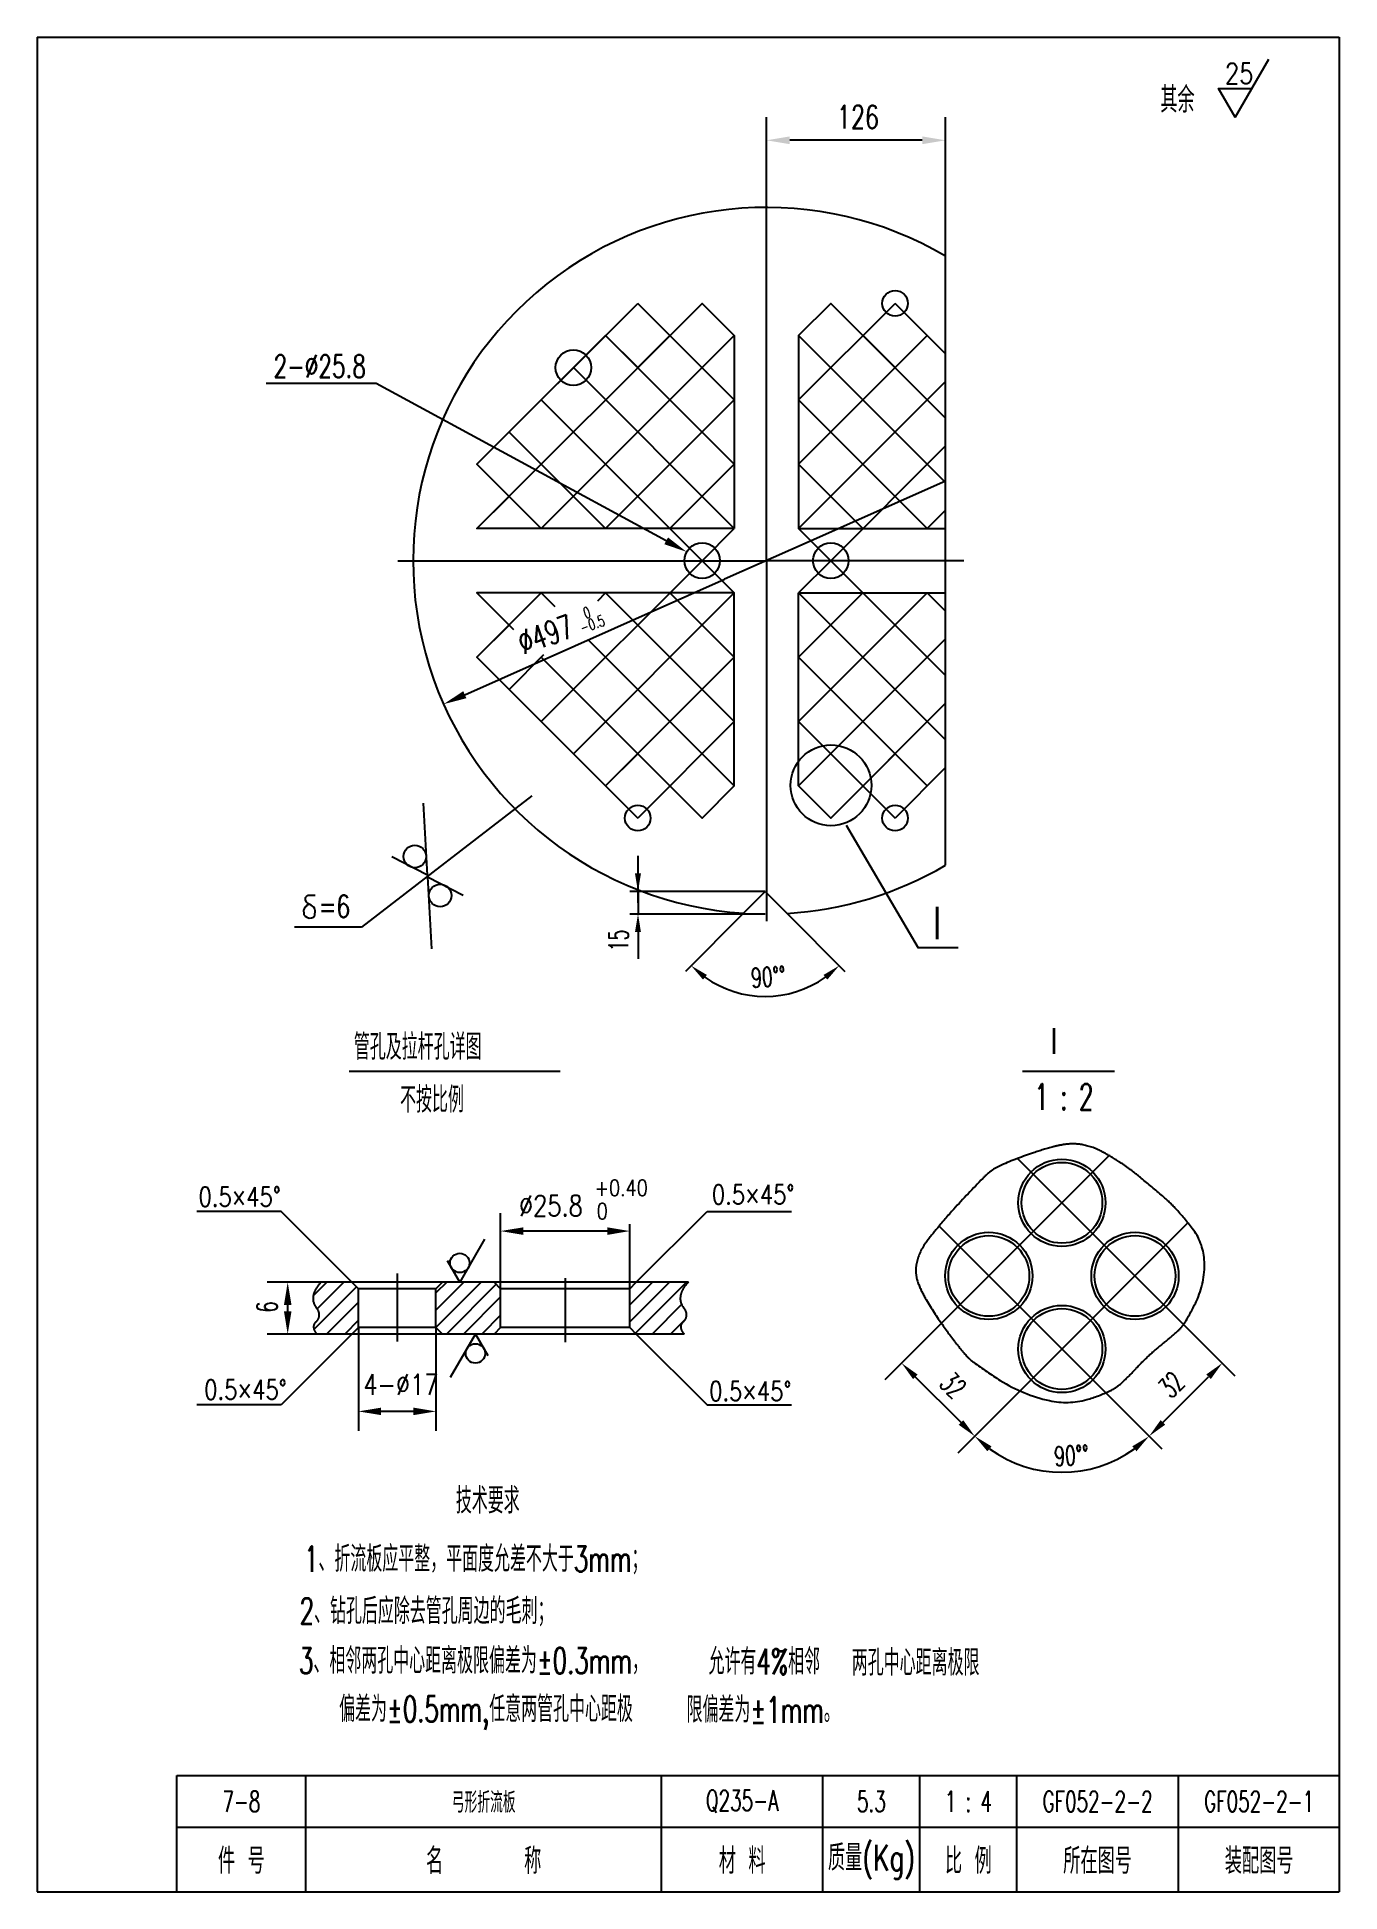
# Model space of a CAD drawing. Extents: x 988 to 1189, y 676 to 963.
import ezdxf
from ezdxf.enums import TextEntityAlignment as Align

# ---------------------------------------------------------------- set-up
doc = ezdxf.new("R2010")
doc.units = 0
doc.header["$LTSCALE"] = 10
doc.header["$MEASUREMENT"] = 0
doc.linetypes.add('DASHDOT-M', pattern=[36, 30, -3, 0, -3])
doc.linetypes.add('DIVIDE-M', pattern=[39, 30, -3, 0, -3, 0, -3])
doc.layers.get('0').update_dxf_attribs({"linetype": 'CONTINUOUS'})
for name, color, linetype in [('CDR_DWG1', 4, 'CONTINUOUS'), ('CDR_DWG2', 2, 'CONTINUOUS'), ('CDR_DWG3', 1, 'DASHDOT-M'), ('CDR_DWG4', 3, 'DIVIDE-M')]:
    doc.layers.add(name, color=color, linetype=linetype)
doc.styles.add('HZ', font='romans', dxfattribs={"width": 0.7, "bigfont": 'hz'})

# ---------------------------------------------------------------- blocks, each defined once
blk = doc.blocks.new('SY', base_point=(289.2, -51.1))
blk.add_circle((289.2, -51.1), 9)

msp = doc.modelspace()

# ---------------------------------------------------------------- linework, layer by layer
for p, q in [((987.51, 963.12), (987.51, 676.12)), ((1100.37, 939), (1100.37, 950.75)), ((1128.09, 929.22), (1128.09, 950.75)), ((1124.49, 947.15), (1103.97, 947.15)), ((1055.57, 887.08), (1090.42, 921.92)), ((1055.57, 897.03), (1080.46, 921.92)), ((1095.39, 906.99), (1080.46, 921.92)), ((1095.39, 916.94), (1090.42, 921.92)), ((1105.35, 906.99), (1120.28, 921.92)), ((1105.35, 916.94), (1110.33, 921.92)), ((1128.09, 904.16), (1110.33, 921.92)), ((1128.09, 914.11), (1120.28, 921.92)), ((1065.52, 887.08), (1095.39, 916.94)), ((1095.39, 897.03), (1075.48, 916.94)), ((1105.35, 897.03), (1125.26, 916.94)), ((1128.09, 894.2), (1105.35, 916.94)), ((1095.39, 887.08), (1070.5, 911.97)), ((1105.35, 887.08), (1128.09, 909.82)), ((1039.98, 909.51), (1022.95, 909.51)), ((1084.86, 885.18), (1039.98, 909.51)), ((1090.42, 882.1), (1065.52, 906.99)), ((1075.48, 887.08), (1095.39, 906.99)), ((1125.26, 887.08), (1105.35, 906.99)), ((1075.48, 887.08), (1060.55, 902.01)), ((1110.33, 882.1), (1128.09, 899.86)), ((1065.52, 887.08), (1055.57, 897.03)), ((1085.44, 887.08), (1095.39, 897.03)), ((1115.31, 887.08), (1105.35, 897.03)), ((1128.09, 894.41), (1106.85, 884.98)), ((1125.26, 887.08), (1128.09, 889.91)), ((1090.42, 882.1), (1095.39, 887.08)), ((1110.33, 882.1), (1105.35, 887.08)), ((1106.85, 884.98), (1093.89, 879.22)), ((1090.42, 882.1), (1065.52, 857.21)), ((1090.42, 882.1), (1095.39, 877.12)), ((1110.33, 882.1), (1105.35, 877.12)), ((1110.33, 882.1), (1128.09, 864.33)), ((1053.7, 861.36), (1093.89, 879.22)), ((1065.52, 877.12), (1055.57, 867.16)), ((1055.57, 877.12), (1061.24, 871.45)), ((1065.52, 877.12), (1067.62, 875.02)), ((1095.39, 877.12), (1070.5, 852.23)), ((1075.48, 877.12), (1074.21, 875.85)), ((1075.48, 877.12), (1095.39, 857.21)), ((1085.44, 877.12), (1095.39, 867.16)), ((1125.26, 877.12), (1105.35, 857.21)), ((1105.35, 877.12), (1128.09, 854.38)), ((1115.31, 877.12), (1105.35, 867.16)), ((1125.26, 877.12), (1128.09, 874.29)), ((1072.8, 869.85), (1095.39, 847.25)), ((1128.09, 869.99), (1105.35, 847.25)), ((1055.57, 867.16), (1080.46, 842.27)), ((1065.87, 867.51), (1060.55, 862.19)), ((1065.52, 867.16), (1090.42, 842.27)), ((1095.39, 867.16), (1075.48, 847.25)), ((1105.35, 867.16), (1125.26, 847.25)), ((1128.09, 860.04), (1110.33, 842.27)), ((1095.39, 857.21), (1080.46, 842.27)), ((1105.35, 857.21), (1120.28, 842.27)), ((1128.09, 850.08), (1120.28, 842.27)), ((1095.39, 847.25), (1090.42, 842.27)), ((1105.35, 847.25), (1110.33, 842.27)), ((1064.08, 845.71), (1037.7, 825.42)), ((1047.92, 833.45), (1047.31, 844.59)), ((1112.69, 841.2), (1123.88, 822.18)), ((1047.92, 833.45), (1042.39, 836.26)), ((1080.5, 829.17), (1080.5, 836.41)), ((1047.94, 833.18), (1048.55, 822.04)), ((1047.94, 833.18), (1053.47, 830.37)), ((1029.05, 829.6), (1029.07, 829.96)), ((1029.18, 829.28), (1029.05, 829.6)), ((1029.07, 829.96), (1029.2, 830.15)), ((1029.2, 830.15), (1029.48, 830.34)), ((1029.48, 830.34), (1029.73, 830.37)), ((1029.73, 830.37), (1030.56, 830.37)), ((1100.18, 830.9), (1079.25, 830.9)), ((1080.5, 830.9), (1080.5, 827.43)), ((1028.82, 828.25), (1028.74, 828.01)), ((1028.74, 828.01), (1028.78, 827.48)), ((1028.78, 827.48), (1028.81, 827.31)), ((1028.81, 827.31), (1028.98, 827.09)), ((1028.95, 828.48), (1028.82, 828.25)), ((1029.18, 828.66), (1028.95, 828.48)), ((1028.98, 827.09), (1029.24, 826.92)), ((1029.41, 829.06), (1029.18, 829.28)), ((1029.32, 828.82), (1029.18, 828.66)), ((1029.24, 826.92), (1029.61, 826.8)), ((1029.67, 828.9), (1029.32, 828.82)), ((1029.73, 828.89), (1029.41, 829.06)), ((1029.61, 826.8), (1029.99, 826.83)), ((1029.94, 828.78), (1029.73, 828.89)), ((1030.13, 828.66), (1029.94, 828.78)), ((1029.99, 826.83), (1030.29, 826.95)), ((1030.33, 828.49), (1030.13, 828.66)), ((1030.29, 826.95), (1030.5, 827.23)), ((1030.5, 828.25), (1030.33, 828.49)), ((1030.53, 827.93), (1030.5, 828.25)), ((1030.5, 827.23), (1030.53, 827.93)), ((1088.58, 827.43), (1079.25, 827.43)), ((1096.82, 827.54), (1087.84, 818.56)), ((1100.18, 827.43), (1088.58, 827.43)), ((1103.55, 827.54), (1112.53, 818.56)), ((1037.7, 825.42), (1027.36, 825.42)), ((1080.5, 824.63), (1080.5, 820.51)), ((1130.03, 822.18), (1123.88, 822.18)), ((1025.3, 781.39), (1012.25, 781.39)), ((1036.24, 770.44), (1025.3, 781.39)), ((1059.24, 769.44), (1059.24, 781.13)), ((1080.24, 770.44), (1091.19, 781.39)), ((1091.19, 781.39), (1104.24, 781.39)), ((1075.74, 778.37), (1062.74, 778.37)), ((1079.24, 769.44), (1079.24, 779.43)), ((1031.46, 770.44), (1023.09, 770.44)), ((1032.34, 770.44), (1030.25, 768.35)), ((1036.94, 769.74), (1030.35, 763.15)), ((1034.99, 770.44), (1030.87, 766.32)), ((1056.21, 770.44), (1049.21, 763.44)), ((1053.55, 770.44), (1049.24, 766.13)), ((1050.9, 770.44), (1049.24, 768.79)), ((1058.55, 770.14), (1050.86, 762.44)), ((1085.37, 770.44), (1079.24, 764.31)), ((1082.72, 770.44), (1079.24, 766.97)), ((1088.29, 770.44), (1079.79, 770.44)), ((1088.03, 770.44), (1080.13, 762.55)), ((1026.29, 765.94), (1026.29, 766.94)), ((1037.24, 767.39), (1032.3, 762.44)), ((1059.24, 768.18), (1053.51, 762.44)), ((1087.24, 767), (1082.68, 762.44)), ((1037.24, 764.56), (1035.12, 762.44)), ((1037.24, 763.44), (1037.24, 747.47)), ((1049.24, 763.44), (1049.24, 747.47)), ((1059.24, 765.35), (1056.34, 762.44)), ((1087.67, 764.61), (1085.51, 762.44)), ((1128.3, 764.95), (1118.7, 755.35)), ((1164.18, 764.66), (1172.87, 755.97)), ((1030.81, 762.44), (1023.09, 762.44)), ((1036.24, 762.44), (1025.3, 751.5)), ((1080.24, 762.44), (1091.19, 751.5)), ((1130.49, 748.75), (1123.41, 755.82)), ((1161.73, 748.76), (1168.8, 755.83)), ((1139.62, 753.64), (1130.01, 744.03)), ((1152.87, 753.35), (1161.56, 744.66)), ((1025.3, 751.5), (1012.25, 751.5)), ((1045.74, 750.47), (1040.74, 750.47)), ((1091.19, 751.5), (1104.24, 751.5)), ((1009.12, 686.12), (1189.12, 686.12)), ((987.51, 676.12), (1189.01, 676.12))]:
    msp.add_line(p, q)
for points in [[(1178.05, 959.64), (1172.89, 950.72), (1170.32, 955.18), (1175.47, 955.18)], [(1056.77, 777.11), (1052.92, 770.44), (1051, 773.78)], [(1051.49, 755.78), (1055.34, 762.44), (1057.27, 759.11)]]:
    msp.add_lwpolyline(points)
for centre, radius in [((1110.36, 847.34), 6.25), ((1045.97, 836.33), 1.75), ((1049.89, 830.3), 1.75), ((1052.92, 773.44), 1.5), ((1055.34, 759.44), 1.5)]:
    msp.add_circle(centre, radius)
for centre, radius, start, end in [((1100.18, 830.9), 16.21, 234.91, 305.09), ((1146.1, 760.12), 19.08, 234.0169, 305.9831)]:
    msp.add_arc(centre, radius, start, end)
for points in [[(1103.97, 946.55), (1103.97, 947.75), (1100.37, 947.15)], [(1124.49, 946.55), (1124.49, 947.75), (1128.09, 947.15)], [(1085.15, 885.7), (1084.58, 884.65), (1088.03, 883.46)], [(1053.94, 860.82), (1053.46, 861.91), (1050.41, 859.9)], [(1080.03, 833.7), (1080.96, 833.7), (1080.5, 830.9)], [(1080.03, 824.63), (1080.96, 824.63), (1080.5, 827.43)], [(1090.56, 817.28), (1091.17, 818), (1088.72, 819.44)], [(1109.2, 818), (1109.8, 817.28), (1111.64, 819.44)], [(1062.74, 778.95), (1062.74, 777.78), (1059.24, 778.37)], [(1075.74, 778.95), (1075.74, 777.78), (1079.24, 778.37)], [(1025.71, 766.94), (1026.88, 766.94), (1026.29, 770.44)], [(1025.71, 765.94), (1026.88, 765.94), (1026.29, 762.44)], [(1123.77, 756.17), (1123.06, 755.47), (1121.29, 757.94)], [(1168.44, 756.19), (1169.15, 755.48), (1170.92, 757.95)], [(1040.74, 751.05), (1040.74, 749.89), (1037.24, 750.47)], [(1045.74, 751.05), (1045.74, 749.89), (1049.24, 750.47)], [(1130.84, 749.1), (1130.13, 748.39), (1132.61, 746.63)], [(1161.37, 749.12), (1162.08, 748.41), (1159.61, 746.64)], [(1134.56, 744.3), (1135.21, 745.06), (1132.61, 746.63)], [(1156.99, 745.06), (1157.64, 744.3), (1159.59, 746.63)]]:
    msp.add_solid(points)
at = {"layer": 'CDR_DWG1'}
for p, q in [((987.51, 963.12), (1189.01, 963.12)), ((1189.01, 963.12), (1189.01, 676.12)), ((1128.09, 834.98), (1128.09, 929.22)), ((1100.18, 830.9), (1096.82, 827.54)), ((1100.18, 830.9), (1103.55, 827.54)), ((1036.7, 770.44), (1031.46, 770.44)), ((1037.24, 769.44), (1036.24, 770.44)), ((1049.79, 770.44), (1036.7, 770.44)), ((1037.24, 763.44), (1037.24, 769.44)), ((1049.24, 769.44), (1037.24, 769.44)), ((1049.24, 769.44), (1050.24, 770.44)), ((1049.24, 763.44), (1049.24, 769.44)), ((1058.7, 770.44), (1049.79, 770.44)), ((1059.24, 769.44), (1058.24, 770.44)), ((1079.79, 770.44), (1058.7, 770.44)), ((1079.24, 769.44), (1059.24, 769.44)), ((1059.24, 763.44), (1059.24, 769.44)), ((1079.24, 769.44), (1080.24, 770.44)), ((1079.24, 763.44), (1079.24, 769.44)), ((1037.24, 763.44), (1036.24, 762.44)), ((1049.24, 763.44), (1037.24, 763.44)), ((1049.24, 763.44), (1050.24, 762.44)), ((1059.24, 763.44), (1058.24, 762.44)), ((1079.24, 763.44), (1059.24, 763.44)), ((1079.24, 763.44), (1080.24, 762.44)), ((1087.64, 762.44), (1030.81, 762.44)), ((1009.12, 676.12), (1009.12, 694.12)), ((1009.12, 694.12), (1189.12, 694.12)), ((1029.12, 676.12), (1029.12, 694.12)), ((1084.12, 676.12), (1084.12, 694.12)), ((1109.12, 676.12), (1109.12, 694.12)), ((1124.12, 676.12), (1124.12, 694.12)), ((1139.12, 676.12), (1139.12, 694.12)), ((1164.12, 676.12), (1164.12, 694.12))]:
    msp.add_line(p, q, dxfattribs=at)
for points in [[(1095.39, 887.08), (1055.57, 887.08), (1060.55, 892.05), (1055.57, 897.03), (1075.48, 916.94), (1080.46, 911.97), (1090.42, 921.92), (1095.39, 916.94), (1095.39, 887.08)], [(1128.09, 914.11), (1125.26, 916.94), (1120.28, 911.97), (1110.33, 921.92), (1105.35, 916.94), (1105.35, 887.08)], [(1105.35, 887.08), (1128.09, 887.08)], [(1095.39, 877.12), (1055.57, 877.12), (1060.55, 872.14), (1055.57, 867.16), (1075.48, 847.25), (1080.46, 852.23), (1090.42, 842.27), (1095.39, 847.25), (1095.39, 877.12)], [(1105.35, 877.12), (1128.09, 877.12)], [(1128.09, 850.08), (1125.26, 847.25), (1120.28, 852.23), (1110.33, 842.27), (1105.35, 847.25), (1105.35, 877.12)]]:
    msp.add_lwpolyline(points, dxfattribs=at)
for centre, radius in [((1070.5, 911.97), 2.75), ((1090.42, 882.1), 2.75), ((1110.33, 882.1), 2.75), ((1146.1, 782.75), 6.75), ((1146.1, 782.75), 6.25), ((1134.79, 771.43), 6.75), ((1157.41, 771.43), 6.75), ((1134.79, 771.43), 6.25), ((1157.41, 771.43), 6.25), ((1146.1, 760.12), 6.75), ((1146.1, 760.12), 6.25)]:
    msp.add_circle(centre, radius, dxfattribs=at)
for start, end in [(59.533, 266.2789), (273.3488, 300.467)]:
    msp.add_arc((1100.37, 882.1), 54.67, start, end, dxfattribs=at)
at = {"layer": 'CDR_DWG2'}
for p, q in [((1035.82, 803.13), (1068.44, 803.13)), ((1140.01, 803.13), (1154.25, 803.13))]:
    msp.add_line(p, q, dxfattribs=at)
at = {"layer": 'CDR_DWG3', "linetype": 'DASHDOT-M'}
for p, q in [((1100.37, 882.1), (1100.37, 939)), ((1043.36, 882.1), (1100.37, 882.1)), ((1130.92, 882.1), (1100.37, 882.1)), ((1100.37, 882.1), (1100.37, 826.32)), ((1127.46, 764.1), (1153.41, 790.05)), ((1164.93, 763.92), (1139.24, 789.6)), ((1152.87, 753.35), (1127.08, 779.14)), ((1139.62, 753.64), (1165.61, 779.63)), ((1043.24, 771.82), (1043.24, 761.27)), ((1069.24, 771.08), (1069.24, 761.18))]:
    msp.add_line(p, q, dxfattribs=at)
at = {"layer": 'CDR_DWG4', "linetype": 'DIVIDE-M'}
msp.add_lwpolyline([(1127.46, 764.1, -0.023977), (1124.96, 768.01, -0.041569), (1123.82, 770.43, -0.136871), (1123.59, 773.28, -0.111271), (1124.98, 776.48, -0.01502), (1126.72, 778.7, -0.010523), (1129.36, 781.75, -0.009998), (1133.84, 786.52, -0.037701), (1135.15, 787.66, -0.059647), (1136.73, 788.58, -0.020375), (1141.71, 790.49, -0.017092), (1144.77, 791.41, -0.029449), (1146.6, 791.78, -0.087448), (1149.52, 791.68, -0.076351), (1152.64, 790.49, -0.014588), (1154.92, 789.11, -0.01865), (1156.63, 787.92, -0.009886), (1158.37, 786.56, -0.005092), (1161.65, 783.81, -0.029478), (1163.69, 781.85, -0.020788), (1166.28, 778.79, -0.149114), (1168.13, 773.97, -0.123357), (1167.06, 767.86, -0.031047), (1165.21, 764.34, -0.070606), (1164.1, 762.98, -0.019019), (1161.93, 761.13, 0.018662), (1159.72, 759.25, 0.020772), (1157.57, 757.1, -0.020092), (1155.35, 754.88, -0.075492), (1153.54, 753.65, -0.042645), (1149.94, 752.3, -0.12342), (1144.17, 752.14, -0.085917), (1136.56, 755.26, -0.018798), (1132.42, 758.08, -0.055143), (1131.16, 759.25, -0.015916), (1129.8, 760.91, -0.008606)], format="xyb", close=True, dxfattribs=at)
for points in [[(1031.46, 770.44, 0.09287), (1030.54, 769.25, 0.107934), (1030.21, 767.99, 0.198032), (1030.79, 766.43, -0.243275), (1031.15, 765.09, -0.177796), (1030.66, 764.32, 0.2131), (1030.3, 763.65, 0.1198), (1030.4, 763.04, 0.101396), (1030.81, 762.44)], [(1088.29, 770.44, 0.09287), (1087.37, 769.25, 0.107934), (1087.04, 767.99, 0.198032), (1087.62, 766.43, -0.243275), (1087.98, 765.09, -0.177796), (1087.49, 764.32, 0.2131), (1087.13, 763.65, 0.1198), (1087.23, 763.04, 0.101396), (1087.64, 762.44)]]:
    msp.add_lwpolyline(points, format="xyb", dxfattribs=at)

# ---------------------------------------------------------------- block references
at = {"layer": 'CDR_DWG1', "xscale": 0.2200000000000273, "yscale": 0.2200000000000273, "zscale": 0.22}
for p in [(1120.28, 921.92), (1080.46, 842.27), (1120.28, 842.27)]:
    msp.add_blockref('SY', p, dxfattribs=at)

# ---------------------------------------------------------------- texts
at = {"style": 'HZ'}
for s, height, width, p in [('25', 3.2, 0.8, (1171.34, 955.88)), ('其余', 4, 0.7, (1161.32, 951.43)), ('126', 3.6, 0.7, (1111.29, 948.95)), ('2-%%C25.8', 3.5, 0.7, (1024.11, 910.43)), ('=6', 3.5, 0.7, (1031.11, 826.87)), ('0.5×45%%D', 3, 0.8, (1012.48, 782.19)), ('%%C25.8', 3.2, 0.8, (1062.08, 780.7)), ('+0.40', 2.5, 0.8, (1073.79, 783.8)), ('0.5×45%%D', 3, 0.8, (1091.95, 782.53)), ('0', 2.5, 0.8, (1074.11, 780.21)), ('0.5×45%%D', 3, 0.8, (1013.38, 752.33)), ('4-%%c17', 3.2, 0.8, (1037.99, 753.04)), ('0.5×45%%D', 3, 0.8, (1091.5, 752.11)), ('技术要求', 4, 0.65, (1052.31, 734.67)), ('1、折流板应平整，平面度允差不大于3mm；', 4, 0.65, (1028.82, 725.64)), ('2、钻孔后应除去管孔周边的毛刺；', 4, 0.65, (1028.14, 717.58)), ('3、相邻两孔中心距离极限偏差为%%P0.3mm，', 4, 0.65, (1028.04, 709.9)), ('允许有4%%%相邻', 4, 0.65, (1091.42, 709.75)), ('两孔中心距离极限', 4, 0.65, (1113.58, 709.59)), ('  偏差为%%p0.5mm,任意两管孔中心距极', 4, 0.65, (1030.68, 702.41)), ('限偏差为%%p1mm。', 4, 0.65, (1088.01, 702.3))]:
    msp.add_text(s, height=height, dxfattribs=dict(at, width=width)).set_placement(p)
for s, height, rotation, width, p in [('%%C497', 3.6, 19.502, 0.7, (1062.73, 867.55)), ('-0.5', 1.7, 19.502, 0.7, (1071.89, 870.85)), ('0', 1.7, 19.502, 0.7, (1072.39, 873.1)), ('15', 3, 90, 0.65, (1079, 821.67)), ('90%%d%%d', 3, 3.5158, 0.65, (1098.09, 816.04)), ('6', 3.2, 90, 0.6, (1024.69, 765.8)), ('32', 3.2, 315, 0.6, (1126.95, 754.55)), ('32', 3.2, 45, 0.6, (1163, 752.3)), ('90%%d%%d', 3, 2.8422, 0.65, (1144.98, 742.01))]:
    msp.add_text(s, height=height, rotation=rotation, dxfattribs=dict(at, width=width)).set_placement(p)
at = {"style": 'HZ', "width": 0.7}
msp.add_text('I', height=5, dxfattribs=at).set_placement((1126.82, 823.54), align=Align.CENTER)
at = {"style": 'HZ'}
for s, height, width, p in [('7-8', 3.2, 0.65, (1019.12, 690.12)), ('弓形折流板', 3.2, 0.65, (1056.62, 690.12)), ('Q235-A', 3.2, 0.65, (1096.62, 690.12)), ('5.3', 3.2, 0.65, (1116.62, 690.12)), ('1 : 4', 3.2, 0.65, (1131.62, 690.12)), ('GF052-2-2', 3.2, 0.65, (1151.62, 690.12)), ('GF052-2-1', 3.2, 0.65, (1176.62, 690.12)), ('件 号', 4, 0.7, (1019.12, 681.12)), ('名      称', 4, 0.7, (1056.62, 681.12)), ('材 料', 4, 0.7, (1096.62, 681.12)), ('质量(Kg)', 4, 0.7, (1116.62, 681.12)), ('比 例', 4, 0.7, (1131.62, 681.12)), ('所在图号', 4, 0.7, (1151.62, 681.12)), ('装配图号', 4, 0.7, (1176.62, 681.12))]:
    msp.add_text(s, height=height, dxfattribs=dict(at, width=width)).set_placement(p, align=Align.MIDDLE)
at = {"layer": 'CDR_DWG2', "style": 'HZ', "width": 0.65}
for s, p in [('I', (1144.41, 805.78)), ('管孔及拉杆孔详图', (1036.53, 804.87)), ('不按比例', (1043.68, 796.7)), ('1 : 2', (1141.83, 797.14))]:
    msp.add_text(s, height=4, dxfattribs=at).set_placement(p)

doc.saveas('drawing.dxf')
